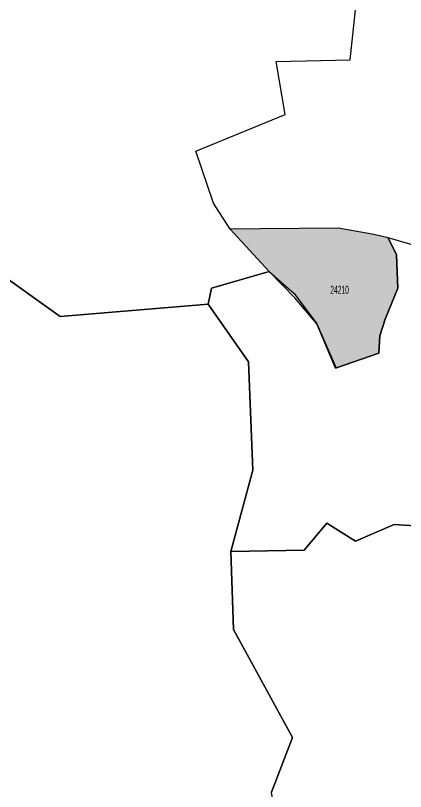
# Model space of a CAD drawing. Extents: x -55316 to 65086, y -49558 to 22922.
# Drawn here: x -7865 to 439, y -19008 to -2483 of the extents above; entities that cross this region are included whole.
import ezdxf
from ezdxf.enums import TextEntityAlignment as Align

# ---------------------------------------------------------------- set-up
doc = ezdxf.new("R2010")
doc.units = 0
doc.header["$MEASUREMENT"] = 0
doc.layers.add('ZONES', color=7, linetype='Continuous')
doc.layers.add('大区', color=7, linetype='Continuous')

msp = doc.modelspace()

# ---------------------------------------------------------------- hatches: boundary and pattern name
at = {"layer": '大区', "linetype": 'Continuous', "true_color": 0x139b48}
h = msp.add_hatch(color=114, dxfattribs=at)
h.dxf.hatch_style = 1
h.paths.add_polyline_path([(4558, -13582), (4172, -13435), (4171, -13454), (2723, -12804), (2152, -13908), (4036, -15027)])
h.paths.add_polyline_path([(4, -8953), (274, -8290), (248, -7583), (73, -7217), (-272, -7137), (-991, -7011), (-2649, -7025), (-3295, -7032), (-2466, -7932), (-1934, -8403), (-1445, -9049), (-1052, -9956), (-1052, -9991), (-127, -9677), (-110, -9302)])
h.paths.add_polyline_path([(3203, -14061), (3672, -14061), (3672, -13805), (3203, -13805)], flags=24)
h.paths.add_polyline_path([(-1184, -8451), (-744, -8451), (-744, -8196), (-1184, -8196)], flags=24)

# ---------------------------------------------------------------- linework, layer by layer
at = {"layer": 'ZONES', "color": 1, "linetype": 'Continuous'}
for points in [[(-8389, -7842), (-6916, -8895), (-3759, -8632), (-3694, -8292), (-2466, -7932), (-3295, -7032), (-3648, -6479), (-4028, -5370), (-2125, -4590), (-2317, -3465), (-741, -3429), (-492, -1092)], [(732, -7406), (73, -7217), (248, -7583), (274, -8290), (4, -8953), (-110, -9302), (-127, -9677), (-1052, -9991), (-1445, -9049), (-1908, -8506), (-2466, -7932), (-3694, -8292), (-3759, -8632), (-2901, -9859), (-2812, -12167), (-3282, -13897), (-1720, -13867), (-1235, -13293), (-628, -13679), (199, -13326), (1314, -13392)], [(-8915, -40104), (-5351, -40005), (-6022, -38105), (-5232, -37210), (-5232, -36000), (-4075, -35527), (-3864, -31476), (-4601, -31634), (-6661, -27808), (-3764, -24567), (-4557, -21443), (-3775, -19693), (-2159, -20642), (-2417, -19025), (-1965, -17862), (-3221, -15559), (-3282, -13897), (-2812, -12167), (-2901, -9859), (-3759, -8632), (-6916, -8895), (-8389, -7842)], [(1314, -13392), (199, -13326), (-628, -13679), (-1235, -13293), (-1720, -13867), (-3282, -13897), (-3221, -15559), (-1965, -17862), (-2417, -19025)]]:
    msp.add_lwpolyline(points, dxfattribs=at)
msp.add_lwpolyline([(-2649, -7025), (-3295, -7032), (-2466, -7932), (-1934, -8403), (-1445, -9049), (-1052, -9956), (-1052, -9991), (-127, -9677), (-110, -9302), (4, -8953), (274, -8290), (248, -7583), (73, -7217), (-272, -7137), (-991, -7011)], close=True, dxfattribs=at)

# ---------------------------------------------------------------- texts
at = {"layer": 'ZONES', "width": 0.5}
msp.add_text('24210', height=170.5, dxfattribs=at).set_placement((-964, -8324), align=Align.MIDDLE_CENTER)

doc.saveas('drawing.dxf')
